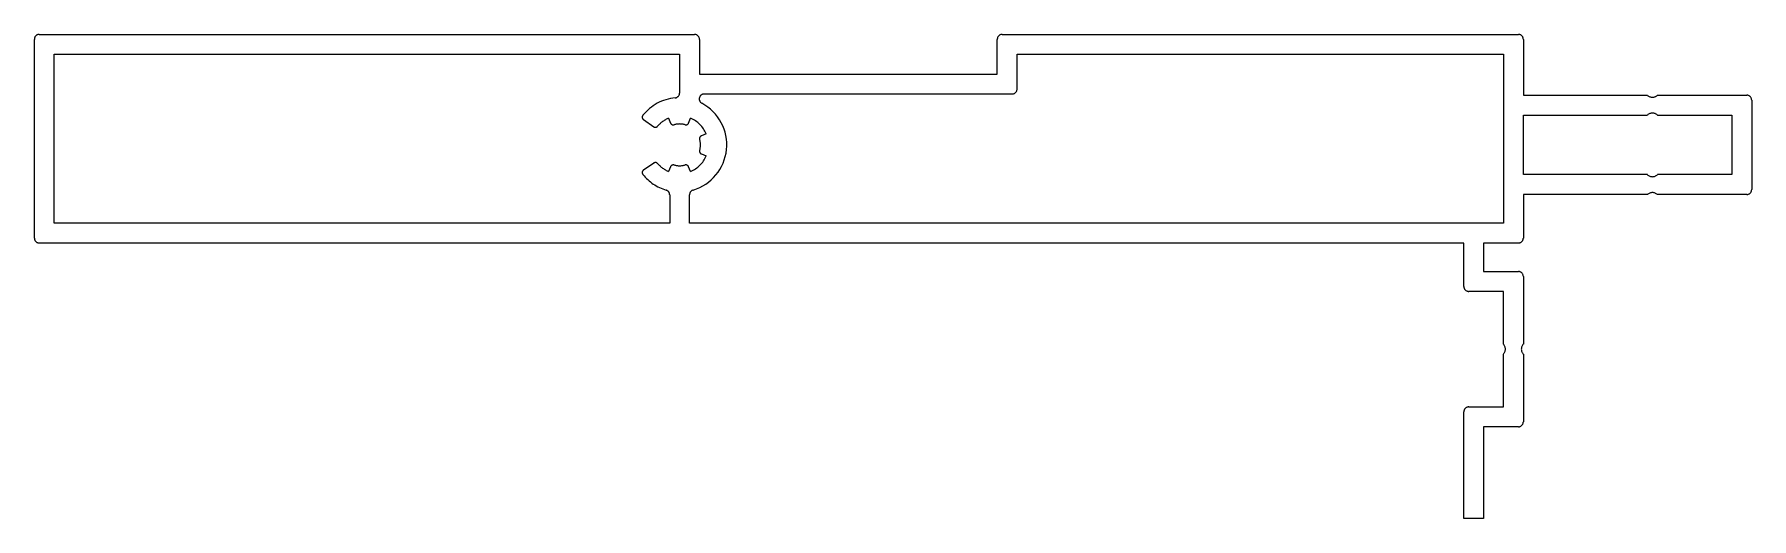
# Model space of a CAD drawing. Extents: x 3122 to 3295, y 1334 to 1383.
import ezdxf

# ---------------------------------------------------------------- set-up
doc = ezdxf.new("R2010")
doc.units = 0
doc.linetypes.add('AUSGEZOGEN', pattern=[2000.1, 2000, -0.1])
doc.layers.add('-ALU', color=2, linetype='AUSGEZOGEN')

msp = doc.modelspace()

# ---------------------------------------------------------------- linework, layer by layer
at = {"layer": '-ALU', "color": 0}
for p, q in [((3121.99, 1362.5), (3121.99, 1382.5)), ((3122.49, 1383), (3188.49, 1383)), ((3188.99, 1382.5), (3188.99, 1379)), ((3218.99, 1379), (3218.99, 1382.5)), ((3219.49, 1383), (3271.49, 1383)), ((3271.99, 1382.5), (3271.99, 1376.88)), ((3123.99, 1364), (3123.99, 1381)), ((3123.99, 1381), (3186.99, 1381)), ((3186.99, 1381), (3186.99, 1377.1)), ((3220.99, 1377.5), (3220.99, 1381)), ((3220.99, 1381), (3269.99, 1381)), ((3269.99, 1381), (3269.99, 1364)), ((3188.99, 1379), (3218.99, 1379)), ((3189.47, 1377), (3220.49, 1377)), ((3271.99, 1376.88), (3284.49, 1376.88)), ((3285.49, 1376.88), (3294.49, 1376.88)), ((3294.99, 1376.38), (3294.99, 1367.38)), ((3183.35, 1374.42), (3184.38, 1373.71)), ((3185.88, 1374.56), (3186.08, 1374.08)), ((3187.9, 1374.08), (3188.1, 1374.56)), ((3271.99, 1368.88), (3271.99, 1374.88)), ((3271.99, 1374.88), (3284.49, 1374.88)), ((3285.49, 1374.88), (3292.99, 1374.88)), ((3292.99, 1374.88), (3292.99, 1368.88)), ((3189.67, 1372.99), (3189.19, 1372.79)), ((3189.19, 1370.97), (3189.67, 1370.77)), ((3184.38, 1370.05), (3183.35, 1369.33)), ((3186.08, 1369.68), (3185.88, 1369.2)), ((3188.1, 1369.2), (3187.9, 1369.68)), ((3284.49, 1368.88), (3271.99, 1368.88)), ((3292.99, 1368.88), (3285.49, 1368.88)), ((3185.99, 1366.85), (3185.99, 1364)), ((3187.99, 1364), (3187.99, 1366.85)), ((3271.99, 1366.88), (3271.99, 1362.5)), ((3284.49, 1366.88), (3271.99, 1366.88)), ((3294.49, 1366.88), (3285.49, 1366.88)), ((3185.99, 1364), (3123.99, 1364)), ((3269.99, 1364), (3187.99, 1364)), ((3265.99, 1362), (3122.49, 1362)), ((3265.99, 1357.63), (3265.99, 1362)), ((3267.99, 1362), (3267.99, 1359.13)), ((3271.49, 1362), (3267.99, 1362)), ((3267.99, 1359.13), (3271.49, 1359.13)), ((3271.99, 1358.63), (3271.99, 1351.82)), ((3269.99, 1357.13), (3266.49, 1357.13)), ((3269.99, 1351.82), (3269.99, 1357.13)), ((3269.99, 1345.5), (3269.99, 1350.82)), ((3271.99, 1350.82), (3271.99, 1344)), ((3265.99, 1334.25), (3265.99, 1345)), ((3266.49, 1345.5), (3269.99, 1345.5)), ((3267.99, 1343.5), (3267.99, 1334.25)), ((3271.49, 1343.5), (3267.99, 1343.5)), ((3267.99, 1334.25), (3265.99, 1334.25))]:
    msp.add_line(p, q, dxfattribs=at)
for centre, radius, start, end in [((3122.49, 1382.5), 0.5, 90, 180), ((3188.49, 1382.5), 0.5, 0, 90), ((3219.49, 1382.5), 0.5, 90, 180), ((3271.49, 1382.5), 0.5, 0, 90), ((3186.49, 1377.1), 0.5, 275.465, 360), ((3220.49, 1377.5), 0.5, 270, 360), ((3186.99, 1371.88), 4.75, 95.465, 141.1344), ((3186.99, 1371.88), 4.75, 286.6015, 61.7575), ((3189.47, 1376.5), 0.5, 90, 241.7575), ((3284.99, 1377.4), 0.725, 226.4038, 313.5962), ((3294.49, 1376.38), 0.5, 0, 90), ((3183.52, 1374.67), 0.3, 141.1344, 235), ((3184.55, 1373.95), 0.3, 235, 319.6206), ((3186.99, 1371.88), 2.9, 112.5, 139.6206), ((3186.35, 1374.19), 0.3, 202.5, 285.3192), ((3186.99, 1371.88), 2.1, 74.6808, 105.3192), ((3187.62, 1374.19), 0.3, 254.6808, 337.5), ((3186.99, 1371.88), 2.9, 22.5, 67.5), ((3284.99, 1374.35), 0.725, 46.4038, 133.5962), ((3189.3, 1372.51), 0.3, 112.5, 195.3192), ((3186.99, 1371.88), 2.1, 344.6808, 15.3192), ((3186.99, 1371.88), 2.9, 292.5, 337.5), ((3189.3, 1371.24), 0.3, 164.6808, 247.5), ((3183.52, 1369.09), 0.3, 125, 218.8656), ((3186.99, 1371.88), 4.75, 218.8656, 253.3985), ((3184.55, 1369.8), 0.3, 40.3794, 125), ((3186.99, 1371.88), 2.9, 220.3794, 247.5), ((3186.35, 1369.56), 0.3, 74.6808, 157.5), ((3186.99, 1371.88), 2.1, 254.6808, 285.3192), ((3187.62, 1369.56), 0.3, 22.5, 105.3192), ((3284.99, 1369.4), 0.725, 226.4038, 313.5962), ((3185.49, 1366.85), 0.5, 0, 73.3985), ((3188.49, 1366.85), 0.5, 106.6015, 180), ((3284.99, 1366.35), 0.725, 46.4038, 133.5962), ((3294.49, 1367.38), 0.5, 270, 360), ((3122.49, 1362.5), 0.5, 180, 270), ((3271.49, 1362.5), 0.5, 270, 360), ((3271.49, 1358.63), 0.5, 0, 90), ((3266.49, 1357.63), 0.5, 180, 270), ((3269.46, 1351.32), 0.725, 316.4038, 43.5962), ((3272.51, 1351.32), 0.725, 136.4038, 223.5962), ((3266.49, 1345), 0.5, 90, 180), ((3271.49, 1344), 0.5, 270, 360)]:
    msp.add_arc(centre, radius, start, end, dxfattribs=at)

doc.saveas('drawing.dxf')
